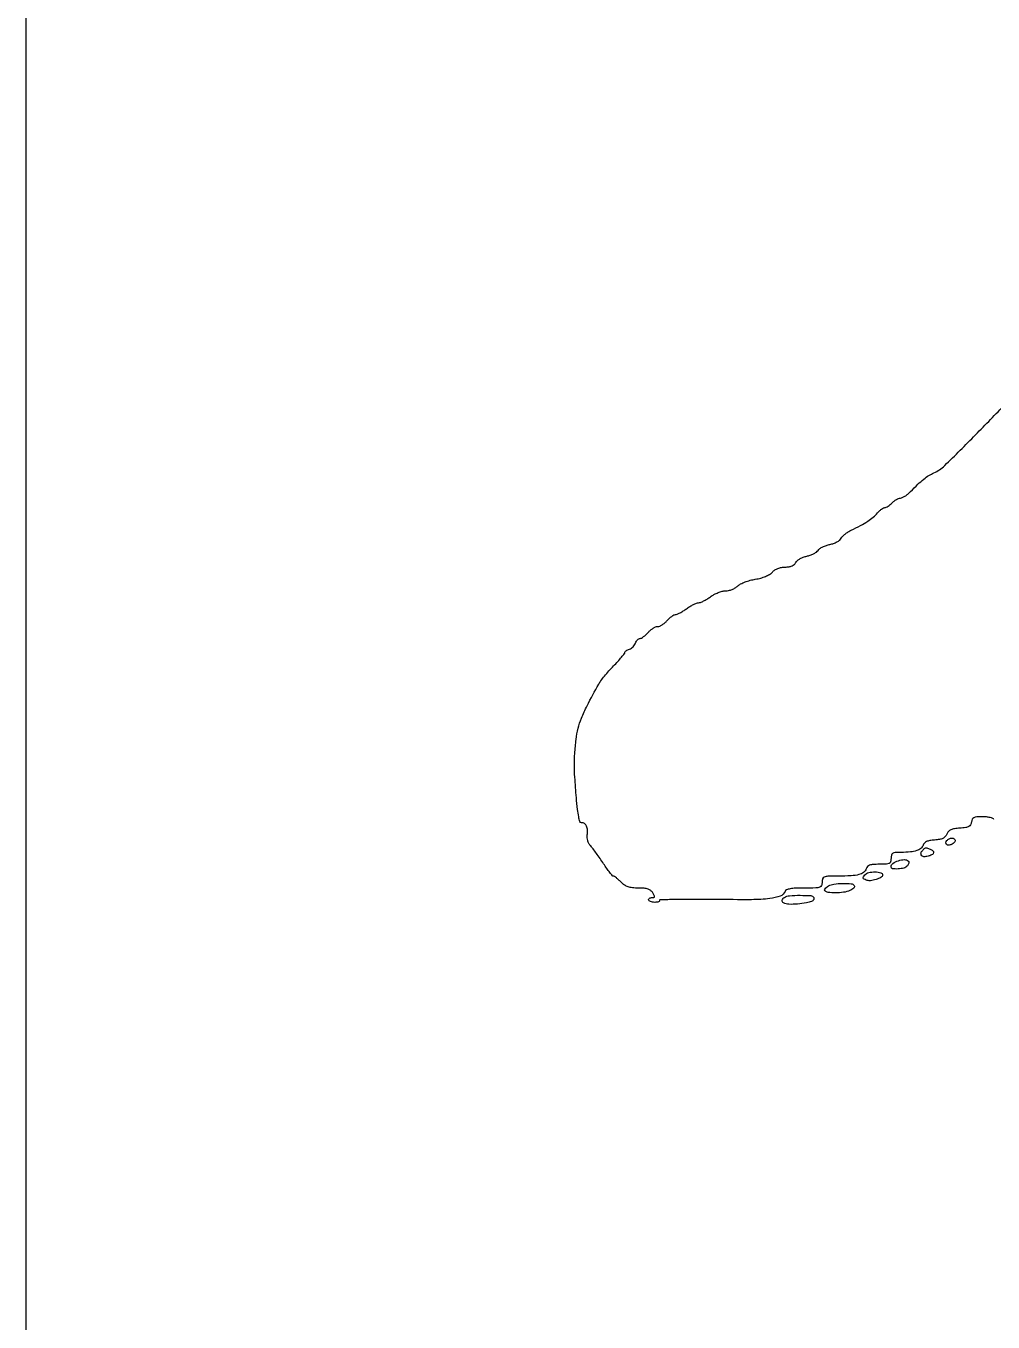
# Model space of a CAD drawing. Extents: x 0 to 2372, y 0 to 2187.
# Drawn here: x 0 to 407, y 1094 to 1639 of the extents above; entities that cross this region are included whole.
import ezdxf

# ---------------------------------------------------------------- set-up
doc = ezdxf.new("R2010")
doc.units = 0

msp = doc.modelspace()

# ---------------------------------------------------------------- linework, layer by layer
msp.add_lwpolyline([(0, 1093.5), (0, 0), (1186, 0), (2372, 0), (2372, 1093.5), (2372, 2187), (1186, 2187), (0, 2187)], close=True)
msp.add_lwpolyline([(407.21993, 1304.84021, 0.21695), (406.800033, 1305.291817, 0.038573), (405.675929, 1305.661068, 0.035377), (404.187567, 1305.915864, 0.024711), (402.486218, 1306, 0.016176), (400.066854, 1305.921707, 0.096438), (398.851128, 1305.602227, 0.16866), (398.182884, 1304.9366, 0.078185), (397.819551, 1303.75, -0.085197), (397.440481, 1302.570929, -0.152809), (396.728789, 1301.857698, -0.088122), (395.438535, 1301.448064, -0.016611), (392.967359, 1301.204086, 0.02124), (390.647504, 1300.953348, 0.069233), (389.169519, 1300.5149, 0.100696), (388.181552, 1299.79857, 0.082475), (387.467359, 1298.704086, -0.080678), (386.771889, 1297.629931, -0.096086), (385.807754, 1296.906652, -0.070123), (384.401992, 1296.453216, -0.02488), (382.299913, 1296.194941, 0.023803), (380.302177, 1295.953852, 0.063423), (378.930618, 1295.538021, 0.093673), (378.035938, 1294.915572, 0.117743), (377.516793, 1294.052912, -0.146986), (376.577983, 1292.678335, -0.090945), (374.846568, 1291.736254, -0.057821), (372.161494, 1291.188035, -0.020673), (368.25, 1291.013655, 0.014331), (365.752444, 1290.934024, 0.11895), (364.676365, 1290.604311, 0.205298), (364.159118, 1289.897448, 0.056748), (364, 1288.5, -0.062541), (363.821897, 1287.08167, -0.216245), (363.256739, 1286.376708, -0.107083), (362.058522, 1286.06341, -0.010598), (359.067388, 1286, 0.015473), (356.492943, 1285.92031, 0.066998), (354.996442, 1285.623671, 0.119855), (354.091042, 1285.045822, 0.114709), (353.534269, 1284.107971, -0.155921), (352.473513, 1282.61166, -0.0973), (350.522426, 1281.667319, -0.05145), (347.254072, 1281.160063, -0.012286), (341.75, 1281.013655, 0.005985), (337.448626, 1280.953466, 0.082819), (335.926365, 1280.658776, 0.226853), (335.234252, 1279.942377, 0.080675), (335, 1278.5, -0.088685), (334.74132, 1277.053047, -0.22795), (333.996862, 1276.332986, -0.07532), (332.339229, 1276.048195, -0.004947), (327.468615, 1276, 0.009479), (323.8218, 1275.930857, 0.033721), (321.499233, 1275.685307, 0.055645), (320.048098, 1275.261855, 0.205129), (319.39676, 1274.591557, -0.215505), (317.411434, 1272.628059, -0.060405), (313.063737, 1271.588545, -0.027513), (305.284534, 1271.128933, -0.004208), (289.760277, 1271.197489, 0.00296), (280.75315, 1271.259754, 0.005089), (273.24913, 1271.190825, 0.001234), (266.815625, 1271.050345, 0.579673), (266.653173, 1270.75, -0.349839), (266.61939, 1270.465519, -0.109339), (266.22977, 1270.220313, -0.058113), (265.508476, 1270.05309, -0.027936), (264.559017, 1270, -0.037227), (263.579009, 1270.073066, -0.055981), (262.751711, 1270.29375, -0.073461), (262.186221, 1270.616918, -0.230178), (262, 1271, -0.148982), (262.11621, 1271.381357, -0.098773), (262.443114, 1271.70625, -0.082154), (262.931764, 1271.925328, -0.064471), (263.508474, 1272, 0.05931), (264.243072, 1272.087446, 0.310659), (264.500662, 1272.37446, 0.156511), (264.403736, 1272.902617, 0.016563), (263.767927, 1274, 0.085204), (262.902456, 1274.970519, 0.0886), (261.773865, 1275.580953, 0.060462), (260.160597, 1275.905121, 0.019383), (257.713999, 1276, -0.023756), (255.188552, 1276.120058, -0.058751), (253.379431, 1276.510151, -0.069203), (251.891518, 1277.262085, -0.044851), (250.409091, 1278.5, 0.013031), (249.400172, 1279.457659, 0.017599), (248.436506, 1280.266193, 0.014704), (247.605814, 1280.876305, 0.151476), (247.204545, 1281.001933, -0.219916), (246.800601, 1281.189977, -0.007878), (245.690461, 1282.544918, -0.013209), (244.416711, 1284.240629, -0.008723), (243.039578, 1286.251933, 0.005454), (241.574192, 1288.422442, 0.005139), (240.032854, 1290.604317, 0.005115), (238.627535, 1292.509508, 0.017742), (237.663239, 1293.698933, -0.049781), (236.89037, 1294.787848, -0.054923), (236.377752, 1295.973661, -0.057397), (236.151158, 1297.193741, -0.06455), (236.222631, 1298.384287, 0.06312), (236.346295, 1300.350569, 0.095582), (235.917057, 1302.005006, 0.123707), (235.014646, 1303.097059, 0.159849), (233.786475, 1303.5, -0.321556), (233.136362, 1303.966311, -0.030672), (232.594751, 1305.96193, -0.023201), (232.095054, 1309.112429, -0.006767), (231.617633, 1314, -0.003999), (230.961699, 1322.632373, -0.015915), (230.770458, 1327.940293, -0.020342), (230.940052, 1332.585709, -0.009875), (231.515061, 1338.5, -0.02962), (232.35455, 1343.223438, -0.038062), (233.705061, 1347.422088, -0.02358), (236.143563, 1352.677402, -0.004739), (241.008913, 1361.775545, -0.03595), (241.899577, 1363.157746, -0.010399), (243.467277, 1365.156654, -0.0104), (245.333162, 1367.342129, -0.01092), (247.258913, 1369.412121, 0.00752), (249.075551, 1371.338402, 0.011071), (250.607306, 1373.088617, 0.006581), (251.829806, 1374.589205, 0.169204), (252, 1375.077731, -0.186367), (252.133369, 1375.423116, -0.052246), (252.572474, 1375.815595, -0.045047), (253.202822, 1376.189136, -0.034412), (253.948848, 1376.483765, 0.070459), (254.740269, 1376.864132, 0.049213), (255.506917, 1377.493083, 0.049213), (256.135868, 1378.259731, 0.070459), (256.516235, 1379.051152, -0.054611), (256.845903, 1379.796473, -0.059925), (257.320935, 1380.427526, -0.068004), (257.862212, 1380.856376, -0.134356), (258.387052, 1381, 0.126947), (259.011012, 1381.161014, 0.031337), (259.910004, 1381.734375, 0.030049), (260.888917, 1382.543083, 0.026142), (261.813051, 1383.5, -0.037467), (262.779678, 1384.456625, -0.036691), (263.884711, 1385.265625, -0.039078), (264.959797, 1385.825986, -0.100932), (265.813051, 1386, 0.100932), (266.666306, 1386.174014, 0.039078), (267.741391, 1386.734375, 0.036691), (268.846425, 1387.543375, 0.037467), (269.813051, 1388.5, -0.027352), (270.741622, 1389.456871, -0.030904), (271.73374, 1390.265625, -0.032435), (272.650651, 1390.837029, -0.123737), (273.299107, 1391, 0.103419), (274.010473, 1391.148728, 0.019143), (275.221332, 1391.734375, 0.019804), (276.60644, 1392.542915, 0.016915), (278, 1393.5, -0.020594), (279.415545, 1394.456938, -0.022409), (280.866531, 1395.265625, -0.022599), (282.16204, 1395.841768, -0.093588), (283, 1396, 0.093588), (283.83796, 1396.158232, 0.022599), (285.133469, 1396.734375, 0.022409), (286.584455, 1397.543062, 0.020594), (288, 1398.5, -0.036412), (289.516877, 1399.457017, -0.029153), (291.271855, 1400.265625, -0.03001), (292.991754, 1400.823138, -0.063451), (294.379828, 1401, 0.056844), (295.683756, 1401.148722, 0.037243), (297.129405, 1401.598424, 0.037267), (298.490781, 1402.256941, 0.057351), (299.539585, 1403.037188, -0.069012), (300.736776, 1403.885353, -0.027039), (302.58535, 1404.720903, -0.025901), (304.731751, 1405.429004, -0.027529), (306.896882, 1405.894616, 0.025775), (309.186511, 1406.378615, 0.032827), (311.231306, 1407.06872, 0.036903), (312.910975, 1407.911171, 0.070644), (314.081801, 1408.857428, -0.058007), (315.157961, 1409.772897, -0.053219), (316.446275, 1410.447982, -0.050651), (317.909574, 1410.861033, -0.043503), (319.503771, 1411, 0.035555), (321.113253, 1411.114594, 0.067663), (322.359315, 1411.469237, 0.082703), (323.296284, 1412.079673, 0.084435), (323.976969, 1412.956967, -0.095466), (324.631306, 1413.763235, -0.044487), (325.739429, 1414.53735, -0.041428), (327.100399, 1415.17483, -0.042475), (328.536615, 1415.572847, 0.038116), (329.973618, 1415.957646, 0.034436), (331.387182, 1416.566452, 0.036155), (332.578131, 1417.293033, 0.08513), (333.308495, 1418.030051, -0.08895), (334.053091, 1418.770123, -0.035366), (335.297593, 1419.506367, -0.033599), (336.785824, 1420.129175, -0.035947), (338.311132, 1420.530546, 0.038365), (339.838665, 1420.940402, 0.039966), (341.263936, 1421.574703, 0.043407), (342.409443, 1422.334025, 0.102171), (343.063165, 1423.118024, -0.071622), (343.673897, 1423.947968, -0.028843), (344.719842, 1424.894848, -0.027816), (345.981684, 1425.800347, -0.031524), (347.286067, 1426.519379, 0.012498), (351.158538, 1428.465868, 0.02267), (354.205461, 1430.276131, 0.027733), (356.559743, 1432.017591, 0.047151), (358.288133, 1433.75, -0.030713), (359.092603, 1434.611098, -0.03367), (359.973436, 1435.339062, -0.035843), (360.802952, 1435.849575, -0.120588), (361.417593, 1436, 0.109101), (362.03009, 1436.135258, 0.035234), (362.847928, 1436.5875, 0.033214), (363.713514, 1437.234616, 0.031726), (364.5, 1438, -0.039855), (365.312381, 1438.765298, -0.037091), (366.254854, 1439.4125, -0.039258), (367.18191, 1439.859319, -0.092928), (367.932303, 1440, 0.111445), (368.734503, 1440.181052, 0.031318), (369.864092, 1440.807812, 0.029922), (371.08686, 1441.69749, 0.027567), (372.230443, 1442.75, -0.009567), (375.307204, 1445.793334, -0.021209), (377.790741, 1447.964508, -0.027376), (379.965062, 1449.520856, -0.039306), (382.056552, 1450.630886, 0.091515), (386.588933, 1453.67795, 0.004387), (399.574992, 1466.606544, 0.005224), (412.135615, 1479.601808, 0.069796)], format="xyb")
for points in [[(380.418213, 1292.393011, -0.076441), (381.608606, 1291.713027, -0.265991), (381.924362, 1290.920804, -0.224877), (381.408343, 1290.138433, -0.059572), (380.008949, 1289.50284, -0.064362), (378.193408, 1289.174745, -0.168612), (376.939053, 1289.540664, -0.280709), (376.558642, 1290.426707, -0.13861), (377.073886, 1291.589028, -0.015045), (377.976696, 1292.612555, -0.146528), (378.470396, 1292.899777, -0.138505), (379.05254, 1292.876868, -0.012955)], [(391, 1295.968615, -0.213422), (390.621817, 1295.122972, -0.075769), (389.486858, 1294.381846, -0.076784), (388.197884, 1294.019605, -0.230479), (387.356736, 1294.30993, -0.242984), (387.115307, 1295.067091, -0.130219), (387.532249, 1295.983357, -0.102648), (388.459491, 1296.733481, -0.119467), (389.559017, 1297, -0.069866), (390.109745, 1296.922668, -0.085761), (390.576711, 1296.697031, -0.100101), (390.888923, 1296.361922, -0.138501)], [(371.324657, 1287.342009, -0.171918), (371.492554, 1286.989854, -0.082297), (371.462194, 1286.483088, -0.066538), (371.246292, 1285.904134, -0.050768), (370.868879, 1285.342009, -0.155385), (369.445087, 1284.429869, -0.05117), (366.960432, 1284.030902, -0.054768), (364.67964, 1284.150668, -0.367554), (364, 1284.95031, -0.24955), (364.751505, 1286.36226, -0.069352), (367.080757, 1287.499202, -0.067776), (369.693079, 1287.975286, -0.210614)], [(360.431524, 1281.5, -0.255852), (359.77687, 1280.477131, -0.050261), (357.694577, 1279.596568, -0.050552), (355.30754, 1279.116123, -0.116525), (353.504388, 1279.359942, -0.040367), (352.641923, 1279.773478, -0.213288), (352.3434, 1280.189227, -0.19338), (352.439258, 1280.717232, -0.032784), (353.052201, 1281.562898, -0.166943), (354.616305, 1282.515923, -0.056291), (357.308694, 1282.796781, -0.062152), (359.732529, 1282.473318, -0.360037)], [(348.468991, 1277.050173, -0.357558), (348.322092, 1275.953937, -0.095912), (346.718964, 1274.949829, -0.057617), (343.954129, 1274.234361, -0.034542), (340.565741, 1274, -0.026069), (337.562856, 1274.156672, -0.176629), (336.247763, 1274.79828, -0.401433), (336.244266, 1275.728834, -0.071034), (337.75, 1276.919901, -0.099996), (339.993721, 1277.683631, -0.029159), (343.651088, 1277.941734, -0.024026), (347.225778, 1277.813382, -0.23765)], [(331.457295, 1272.069098, -0.283622), (331.458083, 1271.136724, -0.159962), (330.563539, 1270.380693, -0.057844), (328.418798, 1269.7897, -0.01262), (324.611049, 1269.299306, -0.03541), (321.046147, 1269.184998, -0.10856), (318.720851, 1269.791171, -0.34873), (318.231985, 1270.861562, -0.193234), (319.121885, 1272.096491, -0.123143), (321.249136, 1272.800392, -0.019183), (325.709434, 1272.961663, -0.01484), (330.205918, 1272.818187, -0.243564)]]:
    msp.add_lwpolyline(points, format="xyb", close=True)

doc.saveas('drawing.dxf')
